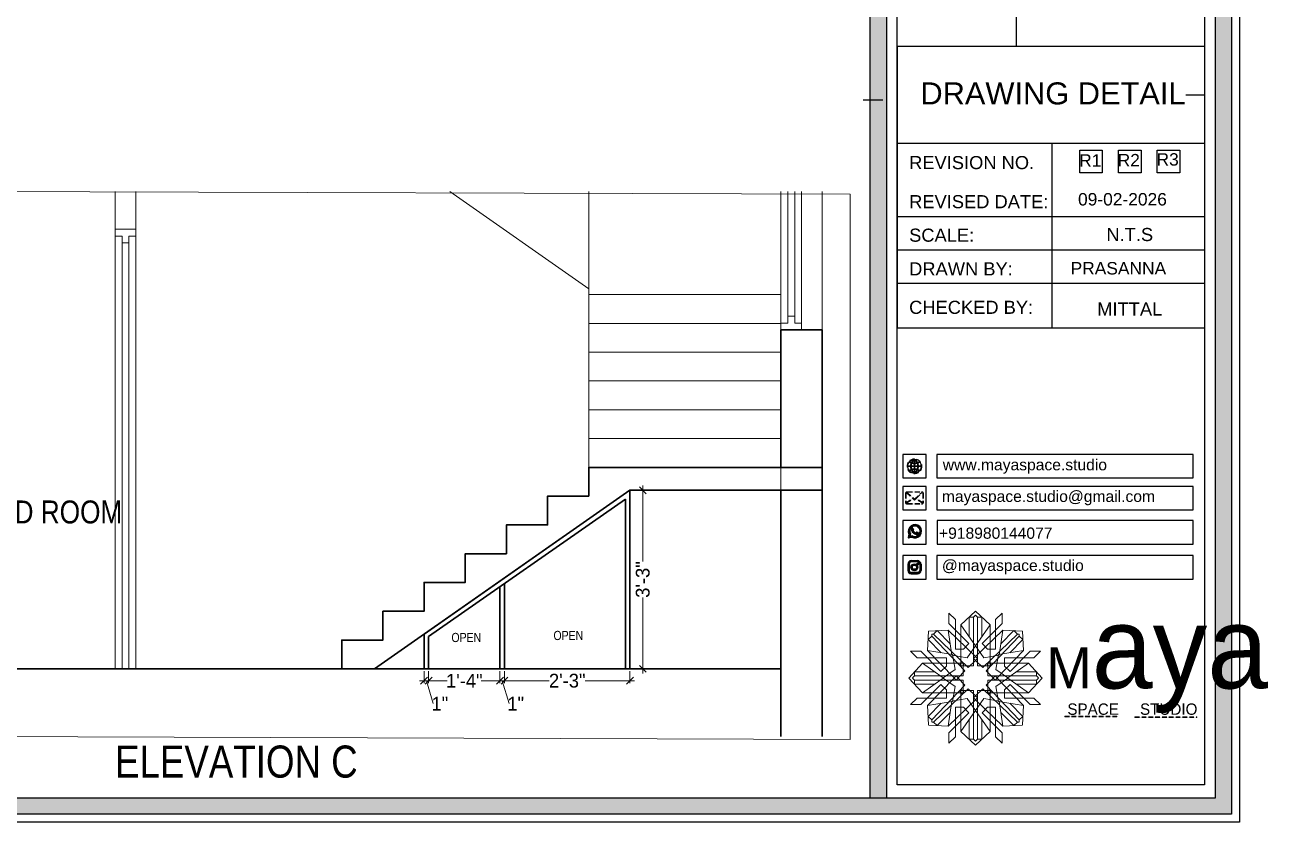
# Model space of a CAD drawing. Header units: millimetres. Extents: x 56222 to 3066687, y -650199 to -121287.
# Drawn here: x 151732.8 to 152004.5, y -181084.9 to -180910.8 of the extents above; entities that cross this region are included whole.
import ezdxf
from ezdxf.enums import TextEntityAlignment as Align

# ---------------------------------------------------------------- set-up
doc = ezdxf.new("R2010")
doc.units = ezdxf.units.MM
doc.header["$MEASUREMENT"] = 0
doc.header["$PDMODE"] = 35
doc.linetypes.add('DASHED', pattern=[0.75, 0.5, -0.25])
doc.linetypes.add('DASHEDX2', pattern=[1.5, 1, -0.5])
doc.layers.get('Defpoints').update_dxf_attribs({"color": 220})
for name, color, linetype, lineweight in [('Dimension', 10, 'DASHEDX2', 20), ('FURNITURE', 32, 'Continuous', 9), ('furniture dimensions', 1, 'DASHED', 0), ('GROUND FLOOR  ( PLINE )', 251, 'Continuous', 30), ('NAME PLATE', 7, 'Continuous', 25), ('SECTION', 7, 'Continuous', 9), ('SECTION ( D~W~RaiL )', 250, 'Continuous', 18), ('SECTION ( PLine )', 251, 'Continuous', 30), ('SECTION ( SLAB PLine )', 104, 'Continuous', 30), ('wall', 7, 'Continuous', 30)]:
    doc.layers.add(name, color=color, linetype=linetype, lineweight=lineweight)
doc.layers.add('SECTION ( Text )', color=250, linetype='Continuous')
doc.styles.add('Arial', font='arial.ttf')
doc.styles.add('century g', font='GOTHIC.TTF')
doc.styles.add('KATHA', font='swissc.ttf')
doc.styles.get("Standard").update_dxf_attribs({"font": 'arial.ttf', "height": 6})
doc.dimstyles.new('Archana', dxfattribs={"dimtxt": 2, "dimasz": 0.75, "dimexe": 0.5, "dimexo": 0.5, "dimgap": 0, "dimtad": 0, "dimzin": 0, "dimdsep": 46, "dimlunit": 4, "dimtxsty": 'century g', "dimblk": 'OBLIQUE', "dimcen": 0, "dimdle": 1, "dimclrd": 256, "dimclre": 256, "dimclrt": 256, "dimadec": 0, "dimazin": 0, "dimtfac": 1, "dimtofl": 0, "dimtmove": 1, "dimatfit": 3, "dimfxl": 1, "dimfxlon": 1, "dimtolj": 1, "dimtzin": 0, "dimlwd": -1, "dimlwe": -1, "dimarcsym": 0})

# ---------------------------------------------------------------- blocks, each defined once
blk = doc.blocks.new('FSFSF')
at = {"color": 42, "lineweight": 5, "true_color": 0xe0ac11}
for p, q in [((28603.86, 139.69), (28608.58, 144.08)), ((28613.31, 139.69), (28608.58, 144.08)), ((28600.03, 143.51), (28600.03, 140.16)), ((28602.15, 141.41), (28600.03, 143.51)), ((28606.47, 133.76), (28600.03, 140.16)), ((28602.15, 141.41), (28602.15, 131.95)), ((28607.9, 142.22), (28606.58, 142.22)), ((28606.58, 142.22), (28606.58, 135.84)), ((28607.9, 142.22), (28608.58, 142.85)), ((28607.9, 142.22), (28607.9, 126.58)), ((28609.27, 142.22), (28608.59, 142.85)), ((28609.27, 142.22), (28609.27, 126.58)), ((28609.27, 142.22), (28610.59, 142.22)), ((28610.59, 142.22), (28610.59, 135.84)), ((28610.7, 133.76), (28617.14, 140.16)), ((28615.02, 141.41), (28617.14, 143.51)), ((28615.02, 141.41), (28615.02, 131.95)), ((28617.14, 143.51), (28617.14, 140.16)), ((28593.19, 131.45), (28593.54, 137.71)), ((28593.39, 135), (28594.56, 136.12)), ((28599.8, 138.06), (28593.54, 137.71)), ((28595.12, 136.69), (28594.53, 136.69)), ((28594.56, 136.12), (28594.56, 136.71)), ((28605.17, 124.98), (28594.56, 136.12)), ((28596.24, 137.86), (28595.12, 136.69)), ((28606.27, 126.08), (28595.12, 136.69)), ((28596.24, 137.86), (28600.47, 133.65)), ((28601.03, 130), (28599.8, 138.06)), ((28599.8, 138.05), (28608.58, 129.56)), ((28603.86, 126.58), (28603.86, 139.69)), ((28603.86, 139.69), (28608.58, 133.02)), ((28613.31, 139.69), (28608.59, 133.02)), ((28617.37, 138.05), (28608.59, 129.56)), ((28610.9, 126.08), (28622.05, 136.69)), ((28612.02, 124.98), (28622.62, 136.12)), ((28613.31, 126.58), (28613.31, 139.69)), ((28616.14, 130), (28617.37, 138.06)), ((28620.93, 137.86), (28616.7, 133.65)), ((28617.37, 138.06), (28623.63, 137.71)), ((28620.93, 137.86), (28622.05, 136.69)), ((28622.05, 136.69), (28622.64, 136.69)), ((28622.62, 136.12), (28622.62, 136.71)), ((28623.8, 135), (28622.62, 136.12)), ((28624, 131.45), (28623.65, 137.71)), ((28593.39, 135), (28597.6, 130.78)), ((28604.75, 131.95), (28602.15, 131.95)), ((28606.47, 133.76), (28604.75, 131.95)), ((28605.86, 129.18), (28608.58, 133.02)), ((28611.31, 129.18), (28608.59, 133.02)), ((28610.7, 133.76), (28612.42, 131.95)), ((28612.42, 131.95), (28615.02, 131.95)), ((28623.8, 135), (28619.59, 130.78)), ((28587.73, 131.22), (28591.08, 131.22)), ((28589.84, 129.1), (28587.73, 131.22)), ((28589.84, 129.1), (28599.29, 129.1)), ((28597.49, 124.78), (28591.08, 131.22)), ((28593.19, 131.45), (28601.69, 122.67)), ((28601.25, 130.22), (28593.19, 131.45)), ((28599.29, 126.5), (28599.29, 129.1)), ((28605.86, 129.18), (28601.03, 130)), ((28602.07, 125.39), (28601.25, 130.22)), ((28606.27, 126.08), (28608.58, 128.27)), ((28607.9, 128.92), (28608.58, 129.56)), ((28607.9, 128.92), (28608.58, 128.27)), ((28609.27, 128.92), (28608.59, 129.56)), ((28609.27, 128.92), (28608.59, 128.27)), ((28610.9, 126.08), (28608.59, 128.27)), ((28611.31, 129.18), (28616.14, 130)), ((28615.12, 125.39), (28615.94, 130.22)), ((28623.99, 131.45), (28615.5, 122.67)), ((28615.94, 130.22), (28624, 131.45)), ((28627.34, 129.1), (28617.89, 129.1)), ((28617.89, 126.5), (28617.89, 129.1)), ((28619.7, 124.78), (28626.1, 131.22)), ((28629.45, 131.22), (28626.1, 131.22)), ((28627.34, 129.1), (28629.45, 131.22)), ((28591.56, 127.39), (28587.17, 122.66)), ((28589.03, 123.35), (28589.03, 124.67)), ((28589.03, 124.67), (28595.4, 124.67)), ((28604.66, 127.39), (28591.56, 127.39)), ((28591.56, 127.39), (28598.23, 122.67)), ((28597.49, 124.78), (28599.29, 126.5)), ((28602.07, 125.39), (28598.23, 122.67)), ((28605.17, 124.98), (28602.97, 122.67)), ((28603.68, 126.54), (28603.68, 127.39)), ((28604.66, 126.54), (28603.68, 126.54)), ((28604.71, 127.57), (28603.86, 127.57)), ((28607.9, 126.58), (28603.86, 126.58)), ((28604.66, 123.35), (28604.66, 127.39)), ((28604.7, 126.58), (28604.71, 127.57)), ((28609.27, 126.58), (28613.31, 126.58)), ((28612.02, 124.98), (28614.21, 122.67)), ((28612.46, 126.58), (28612.46, 127.57)), ((28612.46, 127.57), (28613.31, 127.57)), ((28612.52, 123.35), (28612.52, 127.39)), ((28612.52, 127.39), (28625.63, 127.39)), ((28612.52, 126.54), (28613.51, 126.54)), ((28613.51, 126.54), (28613.51, 127.39)), ((28615.12, 125.39), (28618.96, 122.67)), ((28619.7, 124.78), (28617.89, 126.5)), ((28625.63, 127.39), (28618.96, 122.67)), ((28628.16, 124.67), (28621.78, 124.67)), ((28625.63, 127.39), (28630.02, 122.66)), ((28628.16, 123.35), (28628.16, 124.67)), ((28591.56, 117.94), (28587.17, 122.66)), ((28589.03, 123.35), (28588.4, 122.67)), ((28589.03, 121.98), (28588.4, 122.65)), ((28589.03, 123.35), (28604.66, 123.35)), ((28589.03, 121.98), (28604.66, 121.98)), ((28589.03, 121.98), (28589.03, 120.66)), ((28589.03, 120.66), (28595.4, 120.66)), ((28597.49, 120.54), (28591.08, 114.11)), ((28591.56, 117.94), (28598.23, 122.65)), ((28593.19, 113.88), (28601.69, 122.65)), ((28605.17, 120.35), (28594.56, 109.2)), ((28597.49, 120.54), (28599.29, 118.83)), ((28602.07, 119.94), (28598.23, 122.65)), ((28602.07, 119.94), (28601.25, 115.1)), ((28602.33, 123.35), (28601.69, 122.67)), ((28602.33, 121.98), (28601.69, 122.65)), ((28602.33, 123.35), (28602.97, 122.67)), ((28602.33, 121.98), (28602.97, 122.65)), ((28605.17, 120.35), (28602.97, 122.65)), ((28604.66, 121.98), (28604.66, 117.94)), ((28612.02, 120.35), (28614.21, 122.65)), ((28612.02, 120.35), (28622.62, 109.2)), ((28628.16, 123.35), (28612.52, 123.35)), ((28612.52, 121.98), (28612.52, 117.94)), ((28628.16, 121.98), (28612.52, 121.98)), ((28614.85, 123.35), (28614.21, 122.67)), ((28614.85, 121.98), (28614.21, 122.65)), ((28614.85, 123.35), (28615.5, 122.67)), ((28614.85, 121.98), (28615.5, 122.65)), ((28615.12, 119.94), (28618.96, 122.65)), ((28615.12, 119.94), (28615.94, 115.1)), ((28623.99, 113.88), (28615.5, 122.65)), ((28619.7, 120.54), (28617.89, 118.83)), ((28625.63, 117.94), (28618.96, 122.65)), ((28619.7, 120.54), (28626.1, 114.11)), ((28628.16, 120.66), (28621.78, 120.66)), ((28625.63, 117.94), (28630.02, 122.66)), ((28628.16, 123.35), (28628.78, 122.67)), ((28628.16, 121.98), (28628.78, 122.65)), ((28628.16, 121.98), (28628.16, 120.66)), ((28589.84, 116.23), (28587.73, 114.11)), ((28589.84, 116.23), (28599.29, 116.23)), ((28604.66, 117.94), (28591.56, 117.94)), ((28606.27, 119.15), (28595.12, 108.54)), ((28599.29, 118.83), (28599.29, 116.23)), ((28605.86, 116.05), (28601.03, 115.23)), ((28604.66, 118.78), (28603.68, 118.78)), ((28603.68, 118.78), (28603.68, 117.94)), ((28607.9, 118.65), (28603.86, 118.65)), ((28603.86, 118.65), (28603.86, 105.54)), ((28604.71, 117.66), (28603.86, 117.66)), ((28604.7, 118.65), (28604.71, 117.66)), ((28605.86, 116.05), (28608.58, 112.21)), ((28606.27, 119.15), (28608.58, 116.96)), ((28607.9, 103.01), (28607.9, 118.65)), ((28607.9, 116.31), (28608.58, 116.96)), ((28607.9, 116.31), (28608.58, 115.67)), ((28610.9, 119.15), (28608.59, 116.96)), ((28609.27, 116.31), (28608.59, 116.96)), ((28609.27, 116.31), (28608.59, 115.67)), ((28611.31, 116.05), (28608.59, 112.21)), ((28609.27, 118.65), (28613.31, 118.65)), ((28609.27, 103.01), (28609.27, 118.65)), ((28610.9, 119.15), (28622.05, 108.54)), ((28611.31, 116.05), (28616.14, 115.23)), ((28612.46, 118.65), (28612.46, 117.66)), ((28612.46, 117.66), (28613.31, 117.66)), ((28612.52, 118.78), (28613.51, 118.78)), ((28612.52, 117.94), (28625.63, 117.94)), ((28613.31, 118.65), (28613.31, 105.54)), ((28613.51, 118.78), (28613.51, 117.94)), ((28617.89, 118.83), (28617.89, 116.23)), ((28627.34, 116.23), (28617.89, 116.23)), ((28627.34, 116.23), (28629.45, 114.11)), ((28587.73, 114.11), (28591.08, 114.11)), ((28601.25, 115.1), (28593.19, 113.87)), ((28593.19, 113.87), (28593.54, 107.62)), ((28593.39, 110.32), (28597.6, 114.55)), ((28599.8, 107.17), (28608.58, 115.67)), ((28601.03, 115.23), (28599.8, 107.17)), ((28602.15, 103.82), (28602.15, 113.27)), ((28604.75, 113.27), (28602.15, 113.27)), ((28603.86, 105.54), (28608.58, 112.21)), ((28606.47, 111.47), (28604.75, 113.27)), ((28617.37, 107.17), (28608.59, 115.67)), ((28613.31, 105.54), (28608.59, 112.21)), ((28610.7, 111.47), (28612.42, 113.27)), ((28612.42, 113.27), (28615.02, 113.27)), ((28615.02, 103.82), (28615.02, 113.27)), ((28615.94, 115.1), (28624, 113.87)), ((28616.14, 115.23), (28617.37, 107.17)), ((28623.8, 110.32), (28619.59, 114.55)), ((28624, 113.87), (28623.65, 107.62)), ((28629.45, 114.11), (28626.1, 114.11)), ((28593.39, 110.32), (28594.56, 109.2)), ((28595.12, 108.54), (28594.53, 108.54)), ((28594.56, 109.2), (28594.56, 108.61)), ((28596.24, 107.37), (28595.12, 108.54)), ((28596.24, 107.37), (28600.47, 111.58)), ((28606.47, 111.47), (28600.03, 105.07)), ((28606.58, 103.01), (28606.58, 109.38)), ((28610.59, 103.01), (28610.59, 109.38)), ((28610.7, 111.47), (28617.14, 105.07)), ((28620.93, 107.37), (28616.7, 111.58)), ((28620.93, 107.37), (28622.05, 108.54)), ((28622.05, 108.54), (28622.64, 108.54)), ((28623.8, 110.32), (28622.62, 109.2)), ((28622.62, 109.2), (28622.62, 108.61)), ((28599.8, 107.17), (28593.54, 107.52)), ((28600.03, 101.71), (28600.03, 105.07)), ((28602.15, 103.82), (28600.03, 101.71)), ((28603.86, 105.54), (28608.58, 101.15)), ((28613.31, 105.54), (28608.58, 101.15)), ((28615.02, 103.82), (28617.14, 101.71)), ((28617.14, 101.71), (28617.14, 105.07)), ((28617.37, 107.17), (28623.63, 107.52)), ((28607.9, 103.01), (28606.58, 103.01)), ((28607.9, 103.01), (28608.58, 102.38)), ((28609.27, 103.01), (28608.59, 102.38)), ((28609.27, 103.01), (28610.59, 103.01))]:
    blk.add_line(p, q, dxfattribs=at)
blk = doc.blocks.new('hgwg')
at = {"layer": 'Dimension', "true_color": 0xd39e00}
h = blk.add_hatch(color=42, dxfattribs=at)
h.dxf.hatch_style = 1
h.paths.add_polyline_path([(27505.71, 45.05), (27494.27, 45.05), (27494.27, 44.9), (27505.71, 44.9)])
h = blk.add_hatch(color=42, dxfattribs=at)
h.dxf.hatch_style = 1
h.paths.add_polyline_path([(27523.3, 44.9), (27509.68, 44.9), (27509.68, 44.75), (27523.3, 44.75)])
at = {"layer": 'Dimension', "color": 42, "true_color": 0xd39e00}
for p, q in [((27494.27, 45.05), (27505.71, 45.05)), ((27494.27, 44.9), (27494.27, 45.05)), ((27494.27, 44.9), (27505.71, 44.9)), ((27505.71, 45.05), (27505.71, 44.9)), ((27509.68, 44.9), (27523.3, 44.9)), ((27509.68, 44.9), (27509.68, 44.75)), ((27509.68, 44.75), (27523.3, 44.75)), ((27523.3, 44.75), (27523.3, 44.9))]:
    blk.add_line(p, q, dxfattribs=at)
at = {"layer": 'Dimension', "color": 42, "true_color": 0xd39e00, "attachment_point": 1}
for s, width, insert, char_height in [('{\\fCinzel|b0|i0|c0|p2;\\H1.5x;M\\fAmsterdam One|b0|i0|c0|p2;\\H2x;aya}', 85.3277, (27490.17, 69.17), 6), ('{\\fCinzel|b0|i0|c0|p0;SPACE     STUDIO}', 66.129, (27494.83, 47.86), 2.5)]:
    blk.add_mtext_dynamic_manual_height_columns(s, width=width, gutter_width=30, heights=[0], dxfattribs=dict(at, insert=insert, char_height=char_height))
blk = doc.blocks.new('QEGW4TG')
at = {"layer": 'Dimension', "true_color": 0x000000}
h = blk.add_hatch(color=18, dxfattribs=at)
h.dxf.hatch_style = 1
h.paths.add_polyline_path([(1.19, 1.98), (1.03, 1.3, 0.550912), (1.11, 1.23), (1.75, 1.39, 6.344125)])
h.paths.add_polyline_path([(1.81, 1.7), (1.4, 1.6), (1.5, 2.03, -9.071339)], flags=16)
h.paths.add_polyline_path([(2.69, 1.93, -0.240623), (1.75, 2.69, -0.209023), (1.73, 3, -0.17811), (1.89, 3.19, -0.370089), (2.01, 3.18), (2.17, 2.86, -0.071517), (2.06, 2.73, 0.321676), (2.05, 2.65, 0.122183), (2.53, 2.25, 0.066047), (2.69, 1.93, 0.375674), (3.11, 2.16, 0.370089), (3.07, 2.28, 1.584334), (2.66, 2.41), (3.13, 2.26, -0.456711)], flags=0)
h = blk.add_hatch(color=18, dxfattribs=at)
h.dxf.hatch_style = 1
h.paths.add_polyline_path([(2.69, 2.34, 0.040749), (2.63, 2.27, -0.441282), (2.53, 2.25, -0.11828), (2.06, 2.64, -0.441282), (2.07, 2.74, 0.040749), (2.13, 2.81, 0.290083), (2.14, 2.92), (2.01, 3.18, 0.316231), (1.91, 3.2, 0.190337), (1.73, 3, 0.170513), (1.72, 2.74, 0.252784), (2.69, 1.93, 0.170513), (2.95, 1.97, 0.190337), (3.11, 2.18, 0.466684), (3.03, 2.29), (2.79, 2.37, 0.273721)])
for p, q in [((2.01, 3.18), (2.14, 2.92)), ((1.19, 1.98), (1.03, 1.3)), ((1.1, 1.23), (1.75, 1.39)), ((1.5, 2.03), (1.4, 1.6)), ((1.4, 1.6), (1.81, 1.7)), ((3.07, 2.28), (2.8, 2.36))]:
    blk.add_line(p, q)
blk.add_lwpolyline([(0, 0), (4.68, 0), (4.68, 4.68), (0, 4.68)], close=True)
for centre, radius, start, end in [((2.39, 2.56), 1.34, 241.4727, 205.6422), ((2.39, 2.56), 1.04, 235.9962, 210.8333), ((2.09, 2.87), 0.39, 159.7007, 198.4072), ((2.96, 3.23), 1.33, 201.4218, 258.1669), ((2.07, 2.87), 0.364, 118.9685, 159.3648), ((1.94, 3.12), 0.0896, 41.8985, 123.1344), ((2.11, 2.68), 0.066, 135.9932, 224.8892), ((1.67, 3.16), 0.586, 312.4617, 321.8728), ((3.12, 3.42), 1.31, 216.5455, 243.5279), ((2.05, 2.87), 0.104, 320.3924, 28.6971), ((1.09, 1.29), 0.0598, 164.8483, 282.1458), ((2.57, 2.3), 0.066, 234.2482, 323.1441), ((3.11, 1.94), 0.586, 137.2645, 146.6756), ((2.76, 2.27), 0.104, 70.4402, 138.745), ((2.75, 2.31), 0.39, 260.7301, 299.4366), ((2.76, 2.29), 0.364, 299.7725, 340.1688), ((3.03, 2.2), 0.0896, 336.0029, 57.2388)]:
    blk.add_arc(centre, radius, start, end)
blk = doc.blocks.new('ASGERG')
at = {"layer": 'Dimension', "true_color": 0x000000}
h = blk.add_hatch(color=18, dxfattribs=at)
h.dxf.hatch_style = 1
h.paths.add_polyline_path([(0.99, 1.7, 0.402382), (1.83, 1.03), (2.96, 1.03, 0.426145), (3.66, 1.9), (3.66, 2.99, 0.402382), (2.83, 3.67), (1.69, 3.67, 0.426145), (0.99, 2.79)])
h.paths.add_polyline_path([(1.27, 1.72, 0.402382), (1.8, 1.3), (2.94, 1.3, 0.426145), (3.38, 1.85), (3.38, 2.97, 0.402382), (2.85, 3.4), (1.72, 3.4, 0.426145), (1.27, 2.85)], flags=16)
h.paths.add_polyline_path([(3.02, 2.35, -1), (1.64, 2.35, -1)], flags=0)
h.paths.add_polyline_path([(2.74, 2.35, -1), (1.92, 2.35, -1)], flags=0)
h.paths.add_polyline_path([(3.19, 3.02, -1), (2.86, 3.02, -1)], flags=0)
h.paths.add_polyline_path([(1.64, 2.35, 1), (3.02, 2.35, 1)], flags=0)
h = blk.add_hatch(color=18, dxfattribs=at)
h.dxf.hatch_style = 1
h.paths.add_polyline_path([(3.02, 2.35, 1), (1.64, 2.35, 1)])
h.paths.add_polyline_path([(2.74, 2.35, 1), (1.92, 2.35, 1)], flags=16)
h = blk.add_hatch(color=18, dxfattribs=at)
h.dxf.hatch_style = 1
h.paths.add_polyline_path([(3.19, 3.02, 1), (2.86, 3.02, 1)])
for p, q in [((0.99, 2.99), (0.99, 1.7)), ((1.27, 2.97), (1.27, 1.72)), ((1.69, 3.67), (2.96, 3.67)), ((2.94, 3.4), (1.72, 3.4)), ((3.38, 2.97), (3.38, 1.72)), ((3.66, 2.99), (3.66, 1.7)), ((1.69, 1.03), (2.96, 1.03)), ((2.94, 1.3), (1.72, 1.3))]:
    blk.add_line(p, q)
blk.add_lwpolyline([(0, 0), (4.68, 0), (4.68, 4.68), (0, 4.68)], close=True)
for centre, radius in [((2.33, 2.35), 0.694), ((2.33, 2.35), 0.414), ((3.02, 3.02), 0.168)]:
    blk.add_circle(centre, radius)
for centre, radius, start, end in [((1.76, 2.89), 0.778, 94.8631, 172.8127), ((1.76, 2.91), 0.491, 94.8631, 172.8127), ((2.9, 2.91), 0.491, 7.1873, 85.1369), ((2.89, 2.89), 0.778, 7.1873, 85.1369), ((1.76, 1.8), 0.778, 187.1873, 265.1369), ((1.76, 1.78), 0.491, 187.1873, 265.1369), ((2.9, 1.78), 0.491, 274.8631, 352.8127), ((2.89, 1.8), 0.778, 274.8631, 352.8127)]:
    blk.add_arc(centre, radius, start, end)
blk = doc.blocks.new('ETYETE')
at = {"layer": 'Dimension', "true_color": 0x000000}
h = blk.add_hatch(color=18, dxfattribs=at)
h.dxf.hatch_style = 1
h.paths.add_polyline_path([(3.76, 1.14, 0.414214), (4.12, 1.5), (4.12, 3.29, 0.414214), (3.76, 3.65), (0.92, 3.65, 0.414214), (0.56, 3.29), (0.56, 1.5, 0.414214), (0.92, 1.14)])
h.paths.add_polyline_path([(2.34, 1.98), (2.08, 2.22), (0.76, 1.34, 0.198912), (0.92, 1.28), (3.76, 1.28, 0.198912), (3.92, 1.34), (2.61, 2.22)], flags=16)
h.paths.add_polyline_path([(3.79, 3.51, 0.028783), (3.76, 3.52), (0.92, 3.52, 0.028783), (0.89, 3.51), (2.34, 2.16)], flags=16)
h.paths.add_polyline_path([(2.71, 2.32), (3.92, 3.45, -0.202482), (3.99, 3.29), (3.99, 1.46)], flags=16)
h.paths.add_polyline_path([(1.98, 2.32), (0.7, 1.46), (0.7, 3.52)], flags=16)
blk.add_lwpolyline([(0, 0), (4.68, 0), (4.68, 4.68), (0, 4.68)], close=True)
at = {"layer": 'Dimension', "color": 18, "true_color": 0x000000}
for p, q in [((0.56, 3.29), (0.56, 1.5)), ((0.7, 3.29), (0.7, 1.5)), ((0.76, 3.45), (1.98, 2.32)), ((0.89, 3.51), (2.34, 2.16)), ((0.92, 3.65), (3.76, 3.65)), ((0.92, 3.52), (3.76, 3.52)), ((2.34, 2.16), (3.79, 3.51)), ((2.71, 2.32), (3.92, 3.45)), ((3.99, 3.29), (3.99, 1.5)), ((4.12, 3.29), (4.12, 1.5)), ((0.7, 1.46), (1.98, 2.32)), ((0.76, 1.34), (2.08, 2.22)), ((0.92, 1.28), (3.76, 1.28)), ((0.92, 1.14), (3.76, 1.14)), ((2.08, 2.22), (2.34, 1.98)), ((2.34, 1.98), (2.61, 2.22)), ((3.92, 1.34), (2.61, 2.22)), ((3.98, 1.46), (2.71, 2.32))]:
    blk.add_line(p, q, dxfattribs=at)
for centre, radius, start, end in [((0.92, 3.29), 0.358, 90, 180), ((0.92, 3.29), 0.224, 134.2136, 180), ((0.92, 3.29), 0.224, 90, 96.5948), ((3.76, 3.29), 0.358, 0, 90), ((3.76, 3.29), 0.224, 83.4052, 90), ((3.76, 3.29), 0.224, 0, 45.7864), ((0.92, 1.5), 0.358, 180, 270), ((0.92, 1.5), 0.224, 180, 189.8662), ((0.92, 1.5), 0.224, 225, 270), ((3.76, 1.5), 0.358, 270, 0), ((3.76, 1.5), 0.224, 270, 315), ((3.76, 1.5), 0.224, 350.1338, 0)]:
    blk.add_arc(centre, radius, start, end, dxfattribs=at)
blk = doc.blocks.new('DTGWEGEARG')
at = {"layer": 'Dimension', "true_color": 0x000000}
h = blk.add_hatch(color=18, dxfattribs=at)
h.dxf.hatch_style = 1
h.paths.add_polyline_path([(3.83, 2.34, 1), (0.85, 2.34, 1)])
h.paths.add_polyline_path([(3.3, 1.41, 0.055205), (2.96, 1.58, -0.105795), (2.51, 1.01, 0.169822)], flags=16)
h.paths.add_polyline_path([(2.41, 1.12), (2.41, 1.69, -0.058279), (2.81, 1.63, -0.103353)], flags=16)
h.paths.add_polyline_path([(2.26, 1.13, -0.101741), (1.87, 1.63, -0.057171), (2.26, 1.69)], flags=16)
h.paths.add_polyline_path([(2.17, 1.01, -0.105795), (1.72, 1.58, 0.055205), (1.38, 1.41, 0.169822)], flags=16)
h.paths.add_polyline_path([(3.02, 1.72, 0.081336), (3.13, 2.27), (3.68, 2.27, -0.152069), (3.4, 1.52, 0.05687)], flags=16)
h.paths.add_polyline_path([(2.87, 1.77, 0.061945), (2.41, 1.84), (2.41, 2.27), (2.98, 2.27, -0.081344)], flags=16)
h.paths.add_polyline_path([(2.26, 1.84, 0.060923), (1.8, 1.77, -0.081344), (1.7, 2.27), (2.26, 2.27)], flags=16)
h.paths.add_polyline_path([(1.66, 1.72, 0.05687), (1.28, 1.52, -0.152069), (1, 2.27), (1.55, 2.27, 0.081336)], flags=16)
h.paths.add_polyline_path([(2.98, 2.42), (2.41, 2.42), (2.41, 2.83, 0.061945), (2.87, 2.91, -0.080009)], flags=16)
h.paths.add_polyline_path([(3.13, 2.42, 0.080116), (3.02, 2.96, 0.127778), (2.51, 3.67, -0.36029), (3.68, 2.42)], flags=16)
h.paths.add_polyline_path([(2.26, 2.42), (1.7, 2.42, -0.080009), (1.8, 2.91, 0.060923), (2.26, 2.84)], flags=16)
h.paths.add_polyline_path([(1.55, 2.42), (1, 2.42, -0.150466), (1.28, 3.16, 0.05687), (1.66, 2.96, 0.080116)], flags=16)
h.paths.add_polyline_path([(2.41, 2.98), (2.41, 3.56, -0.103353), (2.81, 3.05, -0.058279)], flags=16)
h.paths.add_polyline_path([(2.26, 2.99, -0.057171), (1.87, 3.05, -0.101741), (2.26, 3.55)], flags=16)
h.paths.add_polyline_path([(1.72, 3.1, -0.055205), (1.38, 3.27, -0.169822), (2.17, 3.67, 0.105795)], flags=16)
blk.add_lwpolyline([(0, 0), (4.68, 0), (4.68, 4.68), (0, 4.68)], close=True)
at = {"layer": 'Dimension', "color": 18, "true_color": 0x000000}
for p, q in [((2.26, 3.55), (2.26, 2.99)), ((2.26, 2.84), (2.26, 2.42)), ((2.41, 3.56), (2.41, 2.98)), ((2.41, 2.83), (2.41, 2.42)), ((1, 2.42), (1.55, 2.42)), ((1, 2.27), (1.55, 2.27)), ((1.7, 2.42), (2.26, 2.42)), ((1.7, 2.27), (2.26, 2.27)), ((2.26, 2.27), (2.26, 1.84)), ((2.26, 1.69), (2.26, 1.13)), ((2.41, 2.42), (2.98, 2.42)), ((2.41, 2.27), (2.98, 2.27)), ((2.41, 2.27), (2.41, 1.84)), ((2.41, 1.69), (2.41, 1.12)), ((3.13, 2.42), (3.68, 2.42)), ((3.13, 2.27), (3.68, 2.27))]:
    blk.add_line(p, q, dxfattribs=at)
blk.add_circle((2.34, 2.34), 1.49, dxfattribs=at)
for centre, radius, start, end in [((2.34, 2.34), 1.34, 142.3819, 176.6093), ((2.34, 4.74), 1.9, 236.1399, 249.1595), ((2.34, 2.34), 1.34, 97.3549, 135.9073), ((2.34, 4.74), 1.75, 236.7417, 249.3811), ((3.28, 2.34), 1.73, 159.0567, 177.3789), ((3.28, 2.34), 1.58, 158.8325, 177.1302), ((3.28, 2.34), 1.73, 129.9301, 154.0867), ((2.34, 4.74), 1.9, 253.6799, 267.6253), ((3.28, 2.34), 1.58, 130.1073, 153.3446), ((2.34, 4.74), 1.75, 254.3336, 267.422), ((1.4, 2.34), 1.58, 26.6554, 50.2584), ((2.34, 4.74), 1.75, 272.3248, 285.6664), ((2.34, 4.74), 1.9, 272.1415, 286.3201), ((2.34, 2.34), 1.34, 3.3907, 82.6451), ((1.4, 2.34), 1.73, 25.9133, 50.0699), ((1.4, 2.34), 1.58, 2.8698, 21.1675), ((2.34, 4.74), 1.75, 290.6189, 303.2583), ((2.34, 4.74), 1.9, 290.8405, 303.8601), ((1.4, 2.34), 1.73, 2.6211, 20.9433), ((2.34, 2.34), 1.34, 183.0315, 217.6181), ((2.34, -0.06), 1.9, 110.8405, 123.8601), ((2.34, -0.06), 1.75, 110.6189, 123.2583), ((2.34, 2.34), 1.34, 224.0927, 262.6451), ((3.28, 2.34), 1.73, 182.3435, 200.9433), ((3.28, 2.34), 1.58, 182.5658, 201.1675), ((3.28, 2.34), 1.73, 205.9133, 230.0699), ((2.34, -0.06), 1.9, 92.3747, 106.3201), ((2.34, -0.06), 1.75, 92.578, 105.6664), ((3.28, 2.34), 1.58, 206.6554, 229.8927), ((2.34, -0.06), 1.9, 73.6799, 87.8585), ((2.34, -0.06), 1.75, 74.3336, 87.6752), ((1.4, 2.34), 1.58, 309.7416, 333.3446), ((1.4, 2.34), 1.73, 309.9301, 334.0867), ((2.34, 2.34), 1.34, 277.3549, 315.9073), ((1.4, 2.34), 1.58, 338.8325, 357.4342), ((2.34, -0.06), 1.75, 56.7417, 69.3811), ((1.4, 2.34), 1.73, 339.0567, 357.6565), ((2.34, -0.06), 1.9, 56.1399, 69.1595), ((2.34, 2.34), 1.34, 322.3819, 356.9685)]:
    blk.add_arc(centre, radius, start, end, dxfattribs=at)
blk = doc.blocks.new('_Oblique')
at = {"layer": 'wall', "color": 0, "lineweight": -2}
blk.add_line((-0.5, -0.5), (0.5, 0.5), dxfattribs=at)
blk = doc.blocks.new('*D374')
at = {"layer": 'Defpoints', "color": 0, "linetype": 'Continuous', "lineweight": 30, "transparency": 16777216}
for p in [(151821.08, -181051.44), (151836.66, -181051.44), (151836.66, -181054.05)]:
    blk.add_point(p, dxfattribs=at)
at = {"layer": 'furniture dimensions', "color": 5, "linetype": 'ByBlock', "transparency": 16777216}
blk.add_line((151821.08, -181051.94), (151821.08, -181054.55), dxfattribs=at)
at = {"layer": 'furniture dimensions', "color": 5, "linetype": 'Continuous', "transparency": 16777216}
for p, q in [((151836.66, -181051.94), (151836.66, -181054.55)), ((151820.08, -181054.05), (151825.15, -181054.05)), ((151837.66, -181054.05), (151832.59, -181054.05))]:
    blk.add_line(p, q, dxfattribs=at)
at = {"layer": 'furniture dimensions', "color": 5, "linetype": 'Continuous', "transparency": 16777216, "xscale": 1.5, "yscale": 1.5, "zscale": 1.5, "rotation": 180}
blk.add_blockref('_Oblique', (151821.08, -181054.05), dxfattribs=at)
at = {"layer": 'furniture dimensions', "color": 5, "linetype": 'Continuous', "transparency": 16777216, "xscale": 1.5, "yscale": 1.5, "zscale": 1.5}
blk.add_blockref('_Oblique', (151836.66, -181054.05), dxfattribs=at)
at = {"layer": 'furniture dimensions', "linetype": 'Continuous', "lineweight": 0, "transparency": 16777216, "insert": (151828.87, -181054.05), "char_height": 3, "attachment_point": 5, "style": 'century g'}
blk.add_mtext('\\A1;1\'-4"', dxfattribs=at)
blk = doc.blocks.new('*D375')
at = {"layer": 'Defpoints', "color": 0, "linetype": 'Continuous', "lineweight": 30, "transparency": 16777216}
for p in [(151836.66, -181051.44), (151837.66, -181051.44), (151837.66, -181054.05)]:
    blk.add_point(p, dxfattribs=at)
at = {"layer": 'furniture dimensions', "color": 5, "linetype": 'ByBlock', "transparency": 16777216}
blk.add_line((151836.66, -181051.94), (151836.66, -181054.55), dxfattribs=at)
at = {"layer": 'furniture dimensions', "color": 5, "linetype": 'Continuous', "transparency": 16777216}
for p, q in [((151837.66, -181051.94), (151837.66, -181054.55)), ((151835.66, -181054.05), (151838.66, -181054.05)), ((151837.16, -181054.05), (151838.66, -181059.05))]:
    blk.add_line(p, q, dxfattribs=at)
at = {"layer": 'furniture dimensions', "color": 5, "linetype": 'Continuous', "transparency": 16777216, "xscale": 1.5, "yscale": 1.5, "zscale": 1.5, "rotation": 180}
blk.add_blockref('_Oblique', (151836.66, -181054.05), dxfattribs=at)
at = {"layer": 'furniture dimensions', "color": 5, "linetype": 'Continuous', "transparency": 16777216, "xscale": 1.5, "yscale": 1.5, "zscale": 1.5}
blk.add_blockref('_Oblique', (151837.66, -181054.05), dxfattribs=at)
at = {"layer": 'furniture dimensions', "linetype": 'Continuous', "lineweight": 0, "transparency": 16777216, "insert": (151840.11, -181059.05), "char_height": 3, "attachment_point": 5, "style": 'century g'}
blk.add_mtext('\\A1;1"', dxfattribs=at)
blk = doc.blocks.new('*D376')
at = {"layer": 'Defpoints', "color": 0, "linetype": 'Continuous', "lineweight": 30, "transparency": 16777216}
for p in [(151837.66, -181051.44), (151865.08, -181051.44), (151865.08, -181054.05)]:
    blk.add_point(p, dxfattribs=at)
at = {"layer": 'furniture dimensions', "color": 5, "linetype": 'ByBlock', "transparency": 16777216}
blk.add_line((151837.66, -181051.94), (151837.66, -181054.55), dxfattribs=at)
at = {"layer": 'furniture dimensions', "color": 5, "linetype": 'Continuous', "transparency": 16777216}
for p, q in [((151865.08, -181051.94), (151865.08, -181054.55)), ((151836.66, -181054.05), (151847.41, -181054.05)), ((151866.08, -181054.05), (151855.32, -181054.05))]:
    blk.add_line(p, q, dxfattribs=at)
at = {"layer": 'furniture dimensions', "color": 5, "linetype": 'Continuous', "transparency": 16777216, "xscale": 1.5, "yscale": 1.5, "zscale": 1.5, "rotation": 180}
blk.add_blockref('_Oblique', (151837.66, -181054.05), dxfattribs=at)
at = {"layer": 'furniture dimensions', "color": 5, "linetype": 'Continuous', "transparency": 16777216, "xscale": 1.5, "yscale": 1.5, "zscale": 1.5}
blk.add_blockref('_Oblique', (151865.08, -181054.05), dxfattribs=at)
at = {"layer": 'furniture dimensions', "linetype": 'Continuous', "lineweight": 0, "transparency": 16777216, "insert": (151851.37, -181054.05), "char_height": 3, "attachment_point": 5, "style": 'century g'}
blk.add_mtext('\\A1;2\'-3"', dxfattribs=at)
blk = doc.blocks.new('*D378')
at = {"layer": 'Defpoints', "color": 0, "linetype": 'Continuous', "lineweight": 30, "transparency": 16777216}
for p in [(151865.08, -181012.44), (151867.88, -181012.44), (151865.08, -181051.44)]:
    blk.add_point(p, dxfattribs=at)
at = {"layer": 'furniture dimensions', "color": 5, "linetype": 'Continuous', "transparency": 16777216}
for p, q in [((151865.58, -181012.44), (151868.38, -181012.44)), ((151867.88, -181011.44), (151867.88, -181028)), ((151867.88, -181052.44), (151867.88, -181035.89))]:
    blk.add_line(p, q, dxfattribs=at)
at = {"layer": 'furniture dimensions', "color": 5, "linetype": 'ByBlock', "transparency": 16777216}
blk.add_line((151865.58, -181051.44), (151868.38, -181051.44), dxfattribs=at)
at = {"layer": 'furniture dimensions', "color": 5, "linetype": 'Continuous', "transparency": 16777216, "xscale": 1.5, "yscale": 1.5, "zscale": 1.5}
for p, rotation in [((151867.88, -181012.44), 90), ((151867.88, -181051.44), 270)]:
    blk.add_blockref('_Oblique', p, dxfattribs=dict(at, rotation=rotation))
at = {"layer": 'furniture dimensions', "linetype": 'Continuous', "lineweight": 0, "transparency": 16777216, "insert": (151867.88, -181031.94), "char_height": 3, "attachment_point": 5, "rotation": 90, "style": 'century g'}
blk.add_mtext('\\A1;3\'-3"', dxfattribs=at)
blk = doc.blocks.new('*D381')
at = {"layer": 'Defpoints', "color": 0, "linetype": 'Continuous', "lineweight": 30, "transparency": 16777216}
for p in [(151820.08, -181051.44), (151821.08, -181051.44), (151821.08, -181054.05)]:
    blk.add_point(p, dxfattribs=at)
at = {"layer": 'furniture dimensions', "color": 5, "linetype": 'ByBlock', "transparency": 16777216}
blk.add_line((151820.08, -181051.94), (151820.08, -181054.55), dxfattribs=at)
at = {"layer": 'furniture dimensions', "color": 5, "linetype": 'Continuous', "transparency": 16777216}
for p, q in [((151821.08, -181051.94), (151821.08, -181054.55)), ((151819.08, -181054.05), (151822.08, -181054.05)), ((151820.58, -181054.05), (151822.08, -181059.05))]:
    blk.add_line(p, q, dxfattribs=at)
at = {"layer": 'furniture dimensions', "color": 5, "linetype": 'Continuous', "transparency": 16777216, "xscale": 1.5, "yscale": 1.5, "zscale": 1.5, "rotation": 180}
blk.add_blockref('_Oblique', (151820.08, -181054.05), dxfattribs=at)
at = {"layer": 'furniture dimensions', "color": 5, "linetype": 'Continuous', "transparency": 16777216, "xscale": 1.5, "yscale": 1.5, "zscale": 1.5}
blk.add_blockref('_Oblique', (151821.08, -181054.05), dxfattribs=at)
at = {"layer": 'furniture dimensions', "linetype": 'Continuous', "lineweight": 0, "transparency": 16777216, "insert": (151823.53, -181059.05), "char_height": 3, "attachment_point": 5, "style": 'century g'}
blk.add_mtext('\\A1;1"', dxfattribs=at)

msp = doc.modelspace()

# ---------------------------------------------------------------- hatches: boundary and pattern name
at = {"layer": 'NAME PLATE', "true_color": 0xd39e00}
h = msp.add_hatch(color=42, dxfattribs=at)
h.paths.add_polyline_path([(151496.795, -180731.427), (151496.795, -181083.168), (151996.516, -181083.168), (151996.516, -180731.427)])
h.paths.add_polyline_path([(151500.302, -180734.934), (151993.009, -180734.934), (151993.009, -181079.661), (151500.302, -181079.661)], flags=16)
msp.add_hatch(color=42, dxfattribs=at).paths.add_polyline_path([(151917.605, -181079.661), (151921.112, -181079.661), (151921.112, -180731.427), (151917.605, -180731.427)])

# ---------------------------------------------------------------- linework, layer by layer
at = {"layer": 'FURNITURE', "lineweight": 30, "ltscale": 0.4}
for p, q in [((151865.077, -181012.441), (151820.077, -181043.87)), ((151865.077, -181012.441), (151865.077, -181051.441)), ((151864.077, -181014.359), (151821.077, -181044.391)), ((151864.077, -181014.359), (151864.077, -181051.441)), ((151837.656, -181032.812), (151837.656, -181051.441)), ((151836.656, -181033.51), (151836.656, -181051.441)), ((151820.077, -181051.441), (151820.077, -181043.87)), ((151821.077, -181051.441), (151821.077, -181044.391)), ((151865.077, -181051.441), (151820.077, -181051.441))]:
    msp.add_line(p, q, dxfattribs=at)
at = {"layer": 'GROUND FLOOR  ( PLINE )', "lineweight": 0}
msp.add_lwpolyline([(151913.201, -180947.815), (151723.19, -180947.21), (151723.19, -181066.259), (151913.201, -181066.863)], close=True, dxfattribs=at)
at = {"layer": 'NAME PLATE', "color": 42, "true_color": 0xd39e00}
for p, q in [((151949.467, -180877.018), (151949.467, -180915.567)), ((151990.634, -180915.567), (151923.487, -180915.567)), ((151923.487, -180915.567), (151923.487, -180976.942)), ((151990.634, -180915.567), (151990.634, -180976.942)), ((151986.575, -180926.089), (151990.634, -180926.089)), ((151916.02, -180927.154), (151920.363, -180927.154)), ((151923.487, -180936.61), (151990.634, -180936.61)), ((151957.368, -180976.942), (151957.368, -180936.61)), ((151990.634, -180952.743), (151923.487, -180952.743)), ((151990.634, -180960.009), (151923.487, -180960.009)), ((151990.634, -180967.275), (151923.487, -180967.275)), ((151923.487, -180976.942), (151990.634, -180976.942))]:
    msp.add_line(p, q, dxfattribs=at)
for points in [[(151495.041, -180729.673), (151998.269, -180729.673), (151998.269, -181084.922), (151495.041, -181084.922)], [(151496.795, -180731.427), (151996.516, -180731.427), (151996.516, -181083.168), (151496.795, -181083.168)], [(151917.605, -181079.661), (151917.605, -180731.427), (151921.112, -180731.427), (151921.112, -181079.661)], [(151500.302, -180734.934), (151993.009, -180734.934), (151993.009, -181079.661), (151500.302, -181079.661)], [(151923.487, -181076.775), (151923.487, -180737.821), (151990.634, -180737.821), (151990.634, -181076.775)], [(151963.366, -180938.171), (151968.31, -180938.171), (151968.31, -180943.116), (151963.366, -180943.116)], [(151971.836, -180938.171), (151976.781, -180938.171), (151976.781, -180943.116), (151971.836, -180943.116)], [(151980.306, -180938.171), (151985.251, -180938.171), (151985.251, -180943.116), (151980.306, -180943.116)]]:
    msp.add_lwpolyline(points, close=True, dxfattribs=at)
at = {"layer": 'NAME PLATE', "color": 18, "true_color": 0x000000}
for points in [[(151932.18, -181009.763), (151988.173, -181009.763), (151988.173, -181004.646), (151932.18, -181004.646)], [(151932.18, -181016.748), (151988.173, -181016.748), (151988.173, -181011.631), (151932.18, -181011.631)], [(151932.206, -181024.199), (151988.173, -181024.199), (151988.173, -181019.081), (151932.206, -181019.081)], [(151932.18, -181031.827), (151988.173, -181031.827), (151988.173, -181026.71), (151932.18, -181026.71)]]:
    msp.add_lwpolyline(points, close=True, dxfattribs=at)
at = {"layer": 'SECTION'}
for p, q in [((151752.577, -181051.441), (151752.577, -180947.21)), ((151757.077, -181051.441), (151757.077, -180947.21)), ((151856.077, -181007.441), (151856.077, -180947.21)), ((151898.077, -181066.259), (151898.077, -180947.21)), ((151907.077, -181066.259), (151907.077, -180947.21)), ((151856.077, -180969.727), (151898.077, -180969.727)), ((151856.077, -180976.013), (151898.077, -180976.013)), ((151898.077, -180977.441), (151907.077, -180977.441)), ((151856.077, -180982.298), (151898.077, -180982.298)), ((151856.077, -180988.584), (151898.077, -180988.584)), ((151856.077, -180994.87), (151898.077, -180994.87)), ((151856.077, -181001.156), (151898.077, -181001.156))]:
    msp.add_line(p, q, dxfattribs=at)
msp.add_lwpolyline([(151856.077, -180968.441), (151825.678, -180947.21)], dxfattribs=at)
at = {"layer": 'SECTION ( D~W~RaiL )'}
for points in [[(151902.577, -180947.21), (151902.577, -180977.441), (151898.077, -180977.441), (151898.077, -180975.941), (151899.577, -180975.941), (151899.577, -180974.441), (151901.077, -180974.441), (151901.077, -180947.21)], [(151899.577, -180947.21), (151899.577, -180974.441), (151901.077, -180974.441), (151901.077, -180975.941), (151902.577, -180975.941), (151902.577, -180977.441), (151898.077, -180977.441), (151898.077, -180947.21)]]:
    msp.add_lwpolyline(points, dxfattribs=at)
msp.add_lwpolyline([(151752.577, -181051.441), (151752.577, -181051.441), (151754.077, -181051.441), (151754.077, -181051.441), (151755.577, -181051.441), (151755.577, -180958.441), (151754.077, -180958.441), (151754.077, -180956.941), (151752.577, -180956.941), (151752.577, -180955.441), (151757.077, -180955.441), (151757.077, -180956.941), (151755.577, -180956.941), (151755.577, -180958.441), (151754.077, -180958.441), (151754.077, -181051.441), (151755.577, -181051.441), (151755.577, -181051.441), (151757.077, -181051.441), (151757.077, -181051.441), (151752.577, -181051.441), (151752.577, -180955.441), (151757.077, -180955.441), (151757.077, -181051.441)], close=True, dxfattribs=at)
at = {"layer": 'SECTION ( PLine )'}
msp.add_lwpolyline([(151907.077, -181007.441), (151898.077, -181007.441), (151898.077, -180977.441), (151907.077, -180977.441)], close=True, dxfattribs=at)
for points in [[(151907.077, -181066.259), (151907.077, -181012.441), (151898.077, -181012.441), (151898.077, -181066.259)], [(151723.19, -181051.441), (151898.077, -181051.441)]]:
    msp.add_lwpolyline(points, dxfattribs=at)
at = {"layer": 'SECTION ( SLAB PLine )', "color": 1}
msp.add_lwpolyline([(151723.19, -181051.441), (151802.077, -181051.441), (151802.077, -181045.156), (151811.077, -181045.156), (151811.077, -181038.87), (151820.077, -181038.87), (151820.077, -181032.584), (151829.077, -181032.584), (151829.077, -181026.298), (151838.077, -181026.298), (151838.077, -181020.013), (151847.077, -181020.013), (151847.077, -181013.727), (151856.077, -181013.727), (151856.077, -181007.441), (151907.077, -181007.441), (151907.077, -181012.441), (151865.077, -181012.441), (151809.236, -181051.441)], dxfattribs=at)

# ---------------------------------------------------------------- block references
at = {"layer": 'NAME PLATE', "color": 42, "true_color": 0xd39e00}
for name, p, xscale, yscale, zscale in [('DTGWEGEARG', (151924.698, -181009.763), 1.093998517327076, 1.093998517327076, 1.093998517327076), ('ETYETE', (151924.698, -181016.748), 1.093998517327076, 1.093998517327076, 1.093998517327076), ('QEGW4TG', (151924.724, -181024.199), 1.093998517327076, 1.093998517327076, 1.093998517327076), ('ASGERG', (151924.698, -181031.827), 1.093998517327076, 1.093998517327076, 1.093998517327076), ('FSFSF', (132469.35, -181136.931), 0.6806084820352141, 0.6806084820352141, 0.6806084820352141), ('hgwg', (124651.71, -181106.543), 0.9932400296690114, 0.9932400296690114, 0.9932400296690114)]:
    msp.add_blockref(name, p, dxfattribs=dict(at, xscale=xscale, yscale=yscale, zscale=zscale))

# ---------------------------------------------------------------- texts
at = {"layer": 'NAME PLATE', "style": 'Arial'}
for s, height, p in [('DRAWING DETAIL', 4.81614, (151957.527, -180928.178)), ('REVISION NO.', 2.86226, (151939.751, -180942.315)), ('REVISED DATE: ', 2.86226, (151941.863, -180950.849)), ('09-02-2026', 2.7175, (151972.71, -180950.254)), ('SCALE:', 2.8623, (151933.199, -180958.169)), ('DRAWN BY:', 2.8623, (151937.417, -180965.524)), ('PRASANNA', 2.7175, (151971.823, -180965.32)), ('CHECKED BY:', 2.86226, (151939.641, -180973.921)), ('MITTAL', 2.8623, (151974.308, -180974.301))]:
    msp.add_text(s, height=height, dxfattribs=at).set_placement(p, align=Align.CENTER)
at = {"layer": 'NAME PLATE', "attachment_point": 2, "style": 'Arial'}
for s, insert, char_height, width in [('R1', (151965.678, -180939.056, 0), 2.7175, 3.73904), ('R2', (151974.093, -180938.996, 0), 2.7175, 3.73904), ('R3', (151982.59, -180938.83, 0), 2.7175, 3.73904), ('N.T.S', (151974.308, -180955.164, 0), 2.8623, 5.58636)]:
    msp.add_mtext(s, dxfattribs=dict(at, insert=insert, char_height=char_height, width=width))
at = {"layer": 'NAME PLATE', "color": 18, "true_color": 0x000000, "char_height": 2.44614, "attachment_point": 1}
for s, width, gutter_width, insert in [('www.mayaspace.studio', 38.38842, 32.111, (151933.443, -181005.645, 0)), ('mayaspace.studio@gmail.com', 23.94936, 20.033, (151933.249, -181012.546, 0)), ('+918980144077', 93.39133, 20.033, (151932.616, -181020.593, 0)), ('@mayaspace.studio', 23.94936, 20.033, (151933.249, -181027.625, 0))]:
    msp.add_mtext_dynamic_manual_height_columns(s, width=width, gutter_width=gutter_width, heights=[0], dxfattribs=dict(at, insert=insert))
at = {"layer": 'SECTION ( Text )', "insert": (151738.543, -181017.217), "char_height": 5, "attachment_point": 5, "style": 'KATHA'}
msp.add_mtext('BED ROOM', dxfattribs=at)
at = {"layer": 'SECTION ( Text )', "color": 1, "attachment_point": 5, "style": 'KATHA'}
for s, insert, char_height in [('OPEN', (151829.309, -181044.614), 2), ('OPEN', (151851.609, -181044.176), 2), ('ELEVATION C', (151779.057, -181071.751), 7)]:
    msp.add_mtext(s, dxfattribs=dict(at, insert=insert, char_height=char_height))

# ---------------------------------------------------------------- dimensions: what is measured, and where the dimension line sits
at = {"layer": 'furniture dimensions', "color": 5, "linetype": 'Continuous', "lineweight": 0}
dim = msp.add_linear_dim(base=(151867.883, -181012.441), p1=(151865.077, -181051.441), p2=(151865.077, -181012.441), angle=90, dimstyle='Archana', override={"dimtxt": 3, "dimasz": 1.5, "dimdec": 0, "dimclrd": 5, "dimclre": 5, "dimfxl": 4}, dxfattribs=at)
dim.commit()
dim.dimension.update_dxf_attribs({"geometry": '*D378', "text_midpoint": (151867.883, -181031.941)})
for base, p1, p2, picture, middle in [((151821.077, -181054.047), (151820.077, -181051.441), (151821.077, -181051.441), '*D381', (151822.077, -181059.047)), ((151836.656, -181054.047), (151821.077, -181051.441), (151836.656, -181051.441), '*D374', (151828.867, -181054.047)), ((151837.656, -181054.047), (151836.656, -181051.441), (151837.656, -181051.441), '*D375', (151838.656, -181059.047)), ((151865.077, -181054.047), (151837.656, -181051.441), (151865.077, -181051.441), '*D376', (151851.367, -181054.047))]:
    dim = msp.add_linear_dim(base=base, p1=p1, p2=p2, dimstyle='Archana', override={"dimtxt": 3, "dimasz": 1.5, "dimdec": 0, "dimclrd": 5, "dimclre": 5, "dimfxl": 4}, dxfattribs=at)
    dim.commit()
    dim.dimension.update_dxf_attribs({"geometry": picture, "text_midpoint": middle})

doc.saveas('drawing.dxf')
